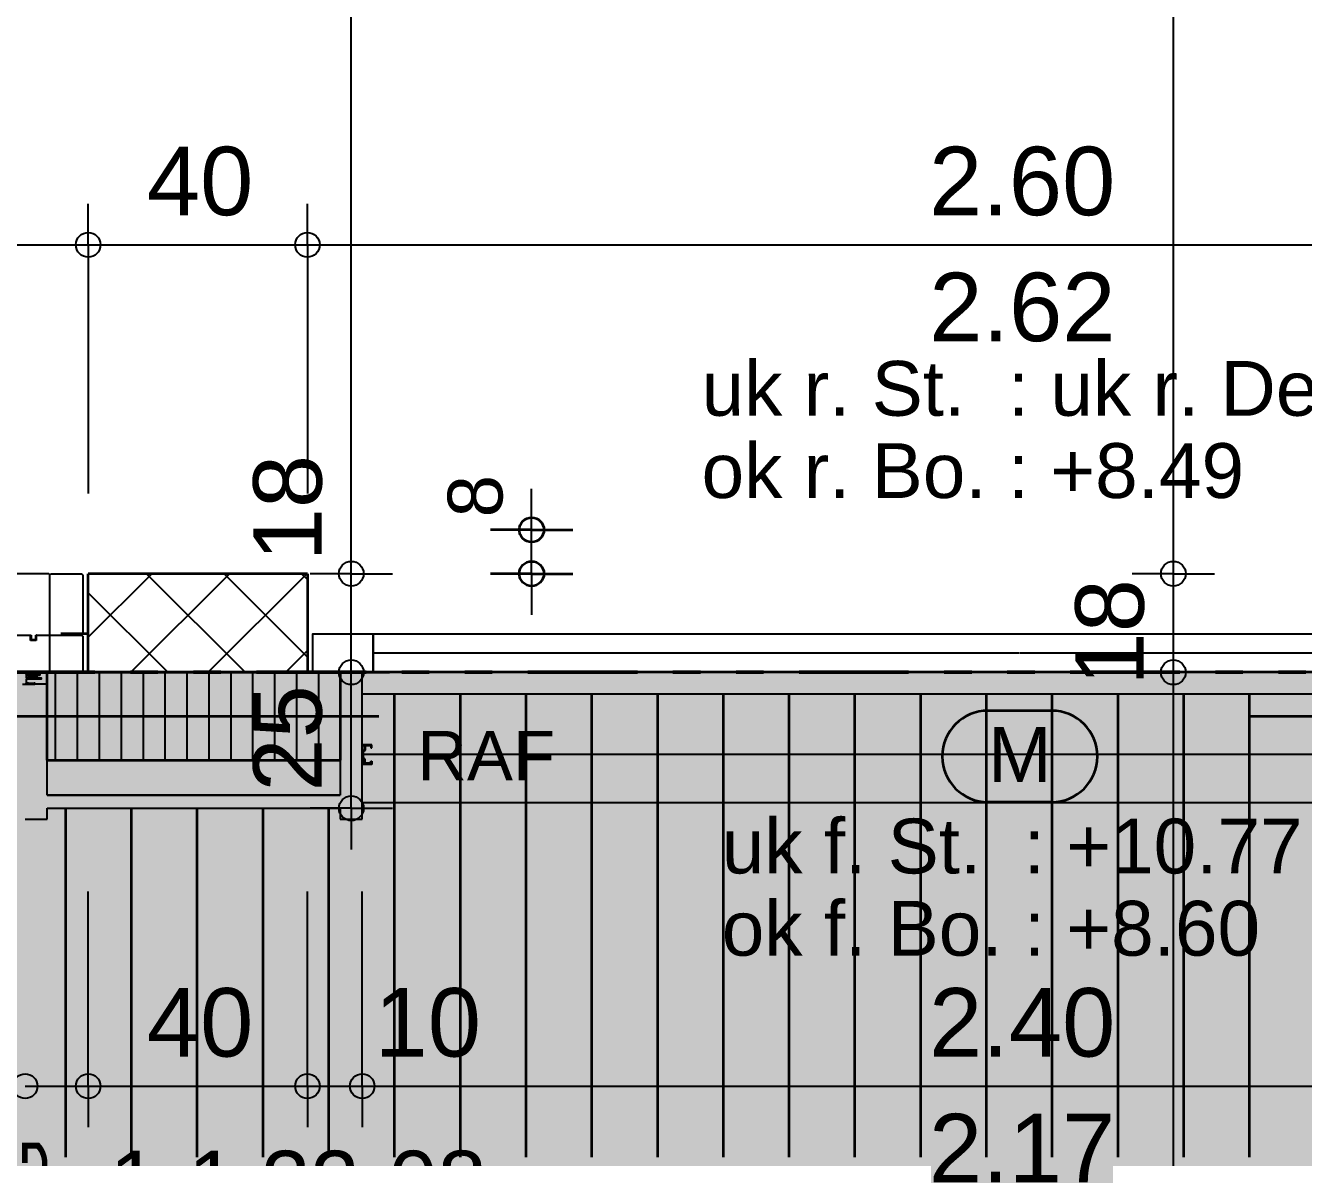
# Model space of a CAD drawing. Header units: centimetres. Extents: x 0.3 to 84.3, y 0.3 to 59.7.
# Drawn here: x 55.771 to 60.435, y 14.344 to 18.474 of the extents above; entities that cross this region are included whole.
import ezdxf

# ---------------------------------------------------------------- set-up
doc = ezdxf.new("R2010")
doc.units = ezdxf.units.CM
for name, pattern in [('AUSGEZOGEN', [0]), ('LINIE_23', [0.79, 0.4, -0.13, 0, -0.13, 0, -0.13]), ('PHANTOM', [63.5, 31.75, -6.35, 6.35, -6.35, 6.35, -6.35]), ('PUNKT', [6.35, 0, -6.35]), ('RAND', [44.45, 12.7, -6.35, 12.7, -6.35, 0, -6.35]), ('VERDECKT', [9.525, 6.35, -3.175])]:
    doc.linetypes.add(name, pattern=pattern)
for name, color, linetype, lineweight in [('Allgemein', 7, 'AUSGEZOGEN', 35), ('Ausbau Raeume', 7, 'AUSGEZOGEN', 35), ('Bauachsen grob', 7, 'RAND', 25), ('Bodenplatte', 7, 'AUSGEZOGEN', 35), ('Daemmung', 7, 'AUSGEZOGEN', 35), ('Deckendaemmung', 7, 'AUSGEZOGEN', 25), ('Fenster', 7, 'AUSGEZOGEN', 35), ('Raumbezeichnung', 7, 'AUSGEZOGEN', 35), ('Rolladen', 7, 'AUSGEZOGEN', 25), ('Text Koten', 7, 'AUSGEZOGEN', 50), ('Text Werkplan Ausfuehrung', 7, 'AUSGEZOGEN', 50), ('Unterkonstruktion', 7, 'AUSGEZOGEN', 35), ('Vermassung Bodenplatte', 180, 'VERDECKT', 50), ('Vorhangbrett', 7, 'AUSGEZOGEN', 25), ('Wand Beton bewehrt', 7, 'AUSGEZOGEN', 35), ('Werkplan- Ausfuehrungsmasse', 7, 'AUSGEZOGEN', 25)]:
    doc.layers.add(name, color=color, linetype=linetype, lineweight=lineweight)
doc.layers.add('Elektro Text', color=7, linetype='AUSGEZOGEN', lineweight=35, true_color=0x656565)
doc.styles.add('ARIAL', font='ARIAL.TTF')

msp = doc.modelspace()

# ---------------------------------------------------------------- hatches: boundary and pattern name
at = {"layer": 'Allgemein', "linetype": 'AUSGEZOGEN', "lineweight": 25}
for points in [[(57, 15.794), (57, 16.114), (56.92, 16.114), (56.92, 15.794), (56.92, 15.714), (56.92, 15.666), (56.92, 15.618), (56.92, 15.578), (57, 15.578), (57, 15.618), (57, 15.666), (57, 15.714)], [(55.85, 15.794), (55.85, 16.0714), (55.77, 16.0714), (55.77, 15.794), (55.77, 15.714), (55.77, 15.666), (55.77, 15.618), (55.77, 15.578), (55.85, 15.578), (55.85, 15.618), (55.85, 15.666), (55.85, 15.714)]]:
    msp.add_hatch(color=32, dxfattribs=at).paths.add_polyline_path(points)
h = msp.add_hatch(color=32, dxfattribs=at)
h.paths.add_polyline_path([(49.56, 15.666), (47.38, 15.666), (47.38, 15.618), (49.56, 15.618)])
h.paths.add_polyline_path([(63.216, 15.618), (63.216, 15.666), (61.88, 15.666), (61.88, 15.618)])
h.paths.add_polyline_path([(56.92, 15.666), (55.85, 15.666), (55.85, 15.618), (56.92, 15.618)])
at = {"layer": 'Bodenplatte', "linetype": 'AUSGEZOGEN', "lineweight": 25, "true_color": 0xe0ffe0}
msp.add_hatch(color=254, dxfattribs=at).paths.add_polyline_path([(31.66, 16.114), (31.66, 15.954), (62.72, 15.954), (62.72, 16.114)])
at = {"layer": 'Deckendaemmung', "linetype": 'AUSGEZOGEN', "lineweight": 25, "true_color": 0xfffddf}
msp.add_hatch(color=7, dxfattribs=at).paths.add_polyline_path([(63.04, 16.114), (47.44, 16.114), (47.44, 11.404), (49.54, 11.404), (49.54, 11.092), (55.87, 11.092), (55.87, 11.404), (56.9, 11.404), (56.9, 11.092), (63.04, 11.092)])

# ---------------------------------------------------------------- linework, layer by layer
at = {"layer": 'Allgemein', "color": 7, "linetype": 'AUSGEZOGEN', "lineweight": 25}
for p, q in [((57, 16.114), (56.92, 16.114)), ((56.92, 16.114), (56.92, 15.794)), ((57, 15.794), (57, 16.114)), ((55.85, 16.0714), (55.77, 16.0714)), ((55.85, 15.794), (55.85, 16.0714)), ((55.85, 15.714), (55.85, 15.794)), ((56.92, 15.794), (56.92, 15.714)), ((57, 15.714), (57, 15.794)), ((55.85, 15.666), (55.85, 15.714)), ((56.92, 15.714), (56.92, 15.666)), ((57, 15.666), (57, 15.714)), ((56.92, 15.666), (55.85, 15.666)), ((57, 15.618), (57, 15.666)), ((55.77, 15.578), (55.85, 15.578)), ((55.85, 15.578), (55.85, 15.618)), ((55.85, 15.618), (56.92, 15.618)), ((56.92, 15.618), (56.92, 15.578)), ((56.92, 15.578), (57, 15.578)), ((57, 15.578), (57, 15.618))]:
    msp.add_line(p, q, dxfattribs=at)
at = {"layer": 'Ausbau Raeume', "color": 254, "linetype": 'AUSGEZOGEN', "lineweight": 35}
for p, q in [((57.1182, 15.7846), (57.1182, 16.034)), ((57.3582, 15.7846), (57.3582, 16.034)), ((57.5982, 15.7846), (57.5982, 16.034)), ((57.8382, 15.7846), (57.8382, 16.034)), ((58.0782, 15.7846), (58.0782, 16.034)), ((58.3182, 15.7846), (58.3182, 16.034)), ((58.5582, 15.7846), (58.5582, 16.034)), ((58.7982, 15.7846), (58.7982, 16.034)), ((59.0382, 15.7846), (59.0382, 16.034)), ((59.2782, 15.7846), (59.2782, 16.034)), ((59.5182, 15.7846), (59.5182, 16.034)), ((59.7582, 15.7846), (59.7582, 16.034)), ((59.9982, 15.7846), (59.9982, 16.034)), ((60.2382, 15.7846), (60.2382, 16.034)), ((57.1182, 15.0646), (57.1182, 15.7832)), ((57.3582, 15.0646), (57.3582, 15.7832)), ((57.5982, 15.0646), (57.5982, 15.7832)), ((57.8382, 15.0646), (57.8382, 15.7832)), ((58.0782, 15.0646), (58.0782, 15.7832)), ((58.3182, 15.0646), (58.3182, 15.7832)), ((58.5582, 15.0646), (58.5582, 15.7832)), ((58.7982, 15.0646), (58.7982, 15.7832)), ((59.0382, 15.0646), (59.0382, 15.7832)), ((59.2782, 15.0646), (59.2782, 15.7832)), ((59.5182, 15.0646), (59.5182, 15.7832)), ((59.7582, 15.0646), (59.7582, 15.7832)), ((59.9982, 15.0646), (59.9982, 15.7832)), ((60.2382, 15.0646), (60.2382, 15.7832)), ((55.9182, 15.0646), (55.9182, 15.618)), ((56.1582, 15.0646), (56.1582, 15.618)), ((56.3982, 15.0646), (56.3982, 15.618)), ((56.6382, 15.0646), (56.6382, 15.618)), ((56.8782, 15.0646), (56.8782, 15.618)), ((55.9182, 14.3446), (55.9182, 15.0632)), ((56.1582, 14.3446), (56.1582, 15.0632)), ((56.3982, 14.3446), (56.3982, 15.0632)), ((56.6382, 14.3446), (56.6382, 15.0632)), ((56.8782, 14.3446), (56.8782, 15.0632)), ((57.1182, 14.3446), (57.1182, 15.0632)), ((57.3582, 14.3446), (57.3582, 15.0632)), ((57.5982, 14.3446), (57.5982, 15.0632)), ((57.8382, 14.3446), (57.8382, 15.0632)), ((58.0782, 14.3446), (58.0782, 15.0632)), ((58.3182, 14.3446), (58.3182, 15.0632)), ((58.5582, 14.3446), (58.5582, 15.0632)), ((58.7982, 14.3446), (58.7982, 15.0632)), ((59.0382, 14.3446), (59.0382, 15.0632)), ((59.2782, 14.3446), (59.2782, 15.0632)), ((59.5182, 14.3446), (59.5182, 15.0632)), ((59.7582, 14.3446), (59.7582, 15.0632)), ((59.9982, 14.3446), (59.9982, 15.0632)), ((60.2382, 14.3446), (60.2382, 15.0632))]:
    msp.add_line(p, q, dxfattribs=at)
at = {"layer": 'Bauachsen grob', "color": 32, "linetype": 'LINIE_23', "lineweight": 50, "true_color": 0xc36e14}
msp.add_line((21.964, 16.114), (72.416, 16.114), dxfattribs=at)
at = {"layer": 'Bodenplatte', "color": 92, "linetype": 'VERDECKT', "lineweight": 35, "true_color": 0x00c600}
for p, q in [((62.72, 16.114), (31.66, 16.114)), ((31.66, 15.954), (62.72, 15.954))]:
    msp.add_line(p, q, dxfattribs=at)
at = {"layer": 'Daemmung', "color": 7, "linetype": 'AUSGEZOGEN', "lineweight": 35}
for p, q in [((55.85, 16.0714), (55.85, 16.114)), ((56, 16.114), (55.85, 16.114)), ((56.8, 16.114), (56, 16.114)), ((56.92, 16.114), (56.8, 16.114)), ((56.92, 16.114), (56.92, 15.794)), ((55.85, 15.794), (55.85, 16.0714)), ((55.85, 15.794), (56.92, 15.794))]:
    msp.add_line(p, q, dxfattribs=at)
at = {"layer": 'Daemmung', "color": 7, "linetype": 'AUSGEZOGEN', "lineweight": 25}
for p, q in [((56.44, 16.114), (56.44, 15.794)), ((56.52, 16.114), (56.52, 15.794)), ((56.6, 16.114), (56.6, 15.794)), ((56.6, 16.114), (56.6, 15.794)), ((56.68, 16.114), (56.68, 15.794)), ((56.76, 16.114), (56.76, 15.794)), ((56.84, 16.114), (56.84, 15.794)), ((56.92, 16.114), (56.92, 15.794)), ((56.92, 16.114), (56.92, 15.794))]:
    msp.add_line(p, q, dxfattribs=at)
for points in [[(55.88, 16.114), (55.88, 15.794), (55.88, 15.794)], [(55.96, 16.114), (55.96, 15.794), (55.96, 15.794)], [(55.96, 16.114), (55.96, 15.794), (55.96, 15.794)], [(56.04, 16.114), (56.04, 15.794), (56.04, 15.794)], [(56.12, 16.114), (56.12, 15.794), (56.12, 15.794)], [(56.2, 16.114), (56.2, 15.794), (56.2, 15.794)], [(56.28, 16.114), (56.28, 15.794), (56.28, 15.794)], [(56.28, 16.114), (56.28, 15.794), (56.28, 15.794)], [(56.36, 16.114), (56.36, 15.794), (56.36, 15.794)]]:
    msp.add_lwpolyline(points, dxfattribs=at)
at = {"layer": 'Elektro Text', "color": 40, "linetype": 'AUSGEZOGEN', "lineweight": 35}
for p, q in [((59.5161, 15.974), (59.2833, 15.974)), ((59.5161, 15.6407), (59.2833, 15.6407))]:
    msp.add_line(p, q, dxfattribs=at)
for centre, start, end in [((59.2833, 15.8073), 90, 270), ((59.5161, 15.8073), 270, 90)]:
    msp.add_arc(centre, 0.1667, start, end, dxfattribs=at)
at = {"layer": 'Fenster', "color": 7, "linetype": 'AUSGEZOGEN', "lineweight": 25}
for p, q in [((55.856, 16.474), (55.728, 16.474)), ((55.86, 16.47), (55.856, 16.474)), ((55.86, 16.47), (55.864, 16.474)), ((55.86, 16.252), (55.86, 16.47)), ((55.864, 16.474), (55.976, 16.474)), ((55.98, 16.47), (55.976, 16.474)), ((55.98, 16.47), (55.98, 16.252)), ((55.726, 16.25), (55.7914, 16.25)), ((55.79, 16.249), (55.789, 16.25)), ((55.79, 16.23), (55.79, 16.249)), ((55.81, 16.23), (55.79, 16.23)), ((55.7914, 16.25), (55.7914, 16.236)), ((55.7914, 16.236), (55.7934, 16.234)), ((55.7934, 16.234), (55.8066, 16.234)), ((55.8066, 16.234), (55.8086, 16.236)), ((55.8086, 16.236), (55.8086, 16.25)), ((55.8086, 16.25), (55.858, 16.25)), ((55.811, 16.25), (55.81, 16.249)), ((55.81, 16.249), (55.81, 16.23)), ((55.86, 16.246), (55.856, 16.25)), ((55.858, 16.25), (55.86, 16.252)), ((55.862, 16.25), (55.86, 16.252)), ((55.86, 16.246), (55.864, 16.25)), ((55.86, 16.116), (55.86, 16.246)), ((55.862, 16.25), (55.978, 16.25)), ((55.98, 16.246), (55.976, 16.25)), ((55.978, 16.25), (55.98, 16.252)), ((55.98, 16.246), (55.98, 16.116)), ((59.399, 16.184), (57.04, 16.184)), ((61.76, 16.184), (59.401, 16.184)), ((55.754, 16.114), (55.858, 16.114)), ((55.7814, 16.1074), (55.7714, 16.1074)), ((55.7756, 16.1136), (55.7736, 16.1136)), ((55.7736, 16.1136), (55.7736, 16.1112)), ((55.7736, 16.1112), (55.7756, 16.1112)), ((55.7781, 16.11), (55.7736, 16.1086)), ((55.7736, 16.1086), (55.7736, 16.1076)), ((55.7736, 16.1086), (55.774, 16.1083)), ((55.7736, 16.1076), (55.774, 16.1076)), ((55.7756, 16.1108), (55.774, 16.1108)), ((55.774, 16.1083), (55.7782, 16.1096)), ((55.774, 16.1076), (55.774, 16.1083)), ((55.778, 16.1086), (55.7743, 16.1074)), ((55.7744, 16.107), (55.7743, 16.1074)), ((55.7744, 16.107), (55.7781, 16.1082)), ((55.7752, 16.0942), (55.7752, 16.1038)), ((55.7752, 16.0754), (55.7752, 16.0894)), ((55.7756, 16.1136), (55.7756, 16.114)), ((55.7756, 16.1136), (55.7846, 16.1136)), ((55.7756, 16.1112), (55.7756, 16.1136)), ((55.7756, 16.1112), (55.7806, 16.1112)), ((55.7756, 16.1112), (55.7756, 16.1108)), ((55.7756, 16.1108), (55.7788, 16.1108)), ((55.7756, 16.1042), (55.7818, 16.1042)), ((55.7806, 16.0938), (55.7756, 16.0938)), ((55.7756, 16.0898), (55.8296, 16.0898)), ((55.778, 16.1086), (55.7781, 16.1082)), ((55.7783, 16.1101), (55.7781, 16.11)), ((55.7781, 16.11), (55.7782, 16.1096)), ((55.7782, 16.1096), (55.7783, 16.1097)), ((55.7782, 16.1096), (55.7782, 16.1087)), ((55.7782, 16.1087), (55.7782, 16.1083)), ((55.7783, 16.1087), (55.7782, 16.1087)), ((55.7782, 16.1083), (55.7783, 16.1083)), ((55.7783, 16.1086), (55.7783, 16.1087)), ((55.7784, 16.1085), (55.7783, 16.1086)), ((55.7783, 16.1083), (55.7783, 16.1082)), ((55.7783, 16.1082), (55.7784, 16.1082)), ((55.7785, 16.1085), (55.7784, 16.1085)), ((55.7784, 16.1082), (55.7785, 16.1082)), ((55.7785, 16.1084), (55.7785, 16.1085)), ((55.7786, 16.1084), (55.7785, 16.1084)), ((55.7785, 16.1083), (55.7785, 16.1084)), ((55.7785, 16.1082), (55.7785, 16.1083)), ((55.7785, 16.1082), (55.7785, 16.1081)), ((55.7785, 16.1081), (55.7785, 16.1082)), ((55.7785, 16.1081), (55.7785, 16.1081)), ((55.7786, 16.108), (55.7785, 16.1081)), ((55.7791, 16.1104), (55.7786, 16.1104)), ((55.7786, 16.1104), (55.7786, 16.1084)), ((55.7786, 16.1084), (55.7806, 16.1084)), ((55.7788, 16.108), (55.7786, 16.108)), ((55.7792, 16.1108), (55.7788, 16.1108)), ((55.7788, 16.108), (55.779, 16.108)), ((55.7788, 16.108), (55.7788, 16.108)), ((55.7806, 16.108), (55.779, 16.108)), ((55.7791, 16.1104), (55.7794, 16.1105)), ((55.7797, 16.1109), (55.7792, 16.1108)), ((55.7794, 16.1105), (55.7798, 16.1107)), ((55.7801, 16.1111), (55.7797, 16.1109)), ((55.7798, 16.1107), (55.7802, 16.1109)), ((55.7806, 16.1112), (55.7801, 16.1111)), ((55.7802, 16.1109), (55.7806, 16.1112)), ((55.7806, 16.1084), (55.7806, 16.1112)), ((55.7806, 16.108), (55.7806, 16.1084)), ((55.7846, 16.1084), (55.7806, 16.1084)), ((55.7806, 16.108), (55.7846, 16.108)), ((55.7807, 16.1038), (55.7806, 16.1036)), ((55.7806, 16.1036), (55.781, 16.1034)), ((55.7806, 16.1036), (55.781, 16.1034)), ((55.7807, 16.1038), (55.7811, 16.1037)), ((55.7808, 16.1014), (55.7811, 16.1017)), ((55.7808, 16.1015), (55.7811, 16.1017)), ((55.7808, 16.1014), (55.7826, 16.0986)), ((55.781, 16.1034), (55.7811, 16.1037)), ((55.7836, 16.1041), (55.7811, 16.1041)), ((55.7811, 16.1037), (55.7811, 16.1041)), ((55.7811, 16.1037), (55.7836, 16.1037)), ((55.7829, 16.0988), (55.7811, 16.1017)), ((55.7821, 16.1043), (55.7827, 16.1049)), ((55.7826, 16.0986), (55.7829, 16.0988)), ((55.8053, 16.0928), (55.7826, 16.0928)), ((55.7827, 16.0985), (55.783, 16.0987)), ((55.783, 16.1056), (55.783, 16.1058)), ((55.7836, 16.1041), (55.7836, 16.1037)), ((55.7837, 16.0968), (55.784, 16.097)), ((55.7842, 16.108), (55.7842, 16.1062)), ((55.7842, 16.1062), (55.788, 16.1062)), ((55.7842, 16.1061), (55.7842, 16.1062)), ((55.7842, 16.1062), (55.7842, 16.1062)), ((55.788, 16.1061), (55.7842, 16.1061)), ((55.7842, 16.106), (55.7842, 16.1061)), ((55.7842, 16.1061), (55.7842, 16.1061)), ((55.7854, 16.1056), (55.7842, 16.106)), ((55.7846, 16.1136), (55.7846, 16.114)), ((55.7846, 16.1136), (55.7849, 16.1136)), ((55.7846, 16.1136), (55.7846, 16.1084)), ((55.7846, 16.108), (55.7846, 16.1084)), ((55.7846, 16.1084), (55.7849, 16.1084)), ((55.7846, 16.108), (55.8034, 16.108)), ((55.7849, 16.1084), (55.7849, 16.1136)), ((55.7849, 16.1136), (55.8031, 16.1136)), ((55.8031, 16.1084), (55.7849, 16.1084)), ((55.7855, 16.1025), (55.7851, 16.1024)), ((55.7851, 16.1024), (55.786, 16.0984)), ((55.7854, 16.1056), (55.788, 16.1056)), ((55.788, 16.1056), (55.7855, 16.1056)), ((55.7864, 16.0984), (55.7855, 16.1025)), ((55.7864, 16.0984), (55.786, 16.0984)), ((55.7869, 16.0939), (55.787, 16.0943)), ((55.7875, 16.0938), (55.7875, 16.0942)), ((55.8005, 16.0942), (55.7875, 16.0942)), ((55.7875, 16.0938), (55.8005, 16.0938)), ((55.7882, 16.0944), (55.7876, 16.0938)), ((55.788, 16.108), (55.788, 16.0986)), ((55.788, 16.0986), (55.7884, 16.0986)), ((55.7882, 16.0966), (55.7998, 16.0966)), ((55.7882, 16.0966), (55.7882, 16.0944)), ((55.7998, 16.0944), (55.7882, 16.0944)), ((55.7884, 16.0986), (55.7884, 16.108)), ((55.7994, 16.097), (55.7886, 16.097)), ((55.7912, 16.114), (55.7912, 16.097)), ((55.7968, 16.114), (55.7968, 16.097)), ((55.7996, 16.108), (55.7996, 16.0986)), ((55.8, 16.0986), (55.7996, 16.0986)), ((55.7998, 16.0966), (55.7998, 16.0944)), ((55.7998, 16.0944), (55.8004, 16.0938)), ((55.8, 16.0986), (55.8, 16.108)), ((55.8, 16.1062), (55.8037, 16.1062)), ((55.8037, 16.1061), (55.8, 16.1061)), ((55.8, 16.1056), (55.8026, 16.1056)), ((55.8025, 16.1056), (55.8, 16.1056)), ((55.8005, 16.0938), (55.8005, 16.0942)), ((55.8011, 16.0939), (55.801, 16.0943)), ((55.8025, 16.1025), (55.8016, 16.0984)), ((55.8016, 16.0984), (55.802, 16.0984)), ((55.802, 16.0984), (55.8029, 16.1024)), ((55.8025, 16.1025), (55.8029, 16.1024)), ((55.8026, 16.1056), (55.8037, 16.106)), ((55.8031, 16.1136), (55.8034, 16.1136)), ((55.8031, 16.1136), (55.8031, 16.1084)), ((55.8031, 16.1084), (55.8034, 16.1084)), ((55.8034, 16.114), (55.8034, 16.1136)), ((55.8034, 16.1084), (55.8034, 16.1136)), ((55.8034, 16.1136), (55.8124, 16.1136)), ((55.8034, 16.108), (55.8034, 16.1084)), ((55.8074, 16.1084), (55.8034, 16.1084)), ((55.8034, 16.108), (55.8074, 16.108)), ((55.8037, 16.108), (55.8037, 16.1062)), ((55.8037, 16.1062), (55.8037, 16.1062)), ((55.8037, 16.1062), (55.8037, 16.1061)), ((55.8037, 16.1061), (55.8037, 16.106)), ((55.8037, 16.1061), (55.8037, 16.1061)), ((55.8043, 16.0968), (55.804, 16.097)), ((55.8069, 16.1041), (55.8044, 16.1041)), ((55.8044, 16.1041), (55.8044, 16.1037)), ((55.8044, 16.1037), (55.8069, 16.1037)), ((55.805, 16.1058), (55.805, 16.1056)), ((55.8053, 16.0985), (55.805, 16.0987)), ((55.8069, 16.1017), (55.8051, 16.0988)), ((55.8054, 16.0986), (55.8051, 16.0988)), ((55.8053, 16.1049), (55.8059, 16.1043)), ((55.8054, 16.0986), (55.8072, 16.1014)), ((55.8062, 16.1042), (55.8112, 16.1042)), ((55.8244, 16.1074), (55.8066, 16.1074)), ((55.8069, 16.1041), (55.8069, 16.1037)), ((55.8069, 16.1037), (55.8073, 16.1038)), ((55.8069, 16.1037), (55.807, 16.1034)), ((55.8073, 16.1015), (55.8069, 16.1017)), ((55.8072, 16.1014), (55.8069, 16.1017)), ((55.8074, 16.1036), (55.807, 16.1034)), ((55.8074, 16.1036), (55.807, 16.1034)), ((55.8074, 16.1036), (55.8073, 16.1038)), ((55.8074, 16.1112), (55.8074, 16.1084)), ((55.8074, 16.1112), (55.8124, 16.1112)), ((55.8074, 16.1112), (55.8078, 16.1109)), ((55.8079, 16.1111), (55.8074, 16.1112)), ((55.8074, 16.108), (55.8074, 16.1084)), ((55.8074, 16.1084), (55.8094, 16.1084)), ((55.809, 16.108), (55.8074, 16.108)), ((55.8112, 16.0938), (55.8074, 16.0938)), ((55.8078, 16.1109), (55.8082, 16.1107)), ((55.8083, 16.1109), (55.8079, 16.1111)), ((55.8082, 16.1107), (55.8086, 16.1105)), ((55.8088, 16.1108), (55.8083, 16.1109)), ((55.8086, 16.1105), (55.8089, 16.1104)), ((55.8092, 16.1108), (55.8088, 16.1108)), ((55.8094, 16.1104), (55.8089, 16.1104)), ((55.809, 16.108), (55.8092, 16.108)), ((55.8092, 16.1108), (55.8124, 16.1108)), ((55.8093, 16.108), (55.8092, 16.108)), ((55.8094, 16.108), (55.8093, 16.108)), ((55.8094, 16.1084), (55.8094, 16.1104)), ((55.8095, 16.1084), (55.8094, 16.1084)), ((55.8095, 16.1081), (55.8094, 16.108)), ((55.8096, 16.1085), (55.8095, 16.1084)), ((55.8095, 16.1084), (55.8095, 16.1083)), ((55.8095, 16.1083), (55.8095, 16.1082)), ((55.8095, 16.1081), (55.8096, 16.1082)), ((55.8095, 16.1082), (55.8095, 16.1081)), ((55.8097, 16.1086), (55.8096, 16.1085)), ((55.8096, 16.1082), (55.8097, 16.1082)), ((55.8099, 16.11), (55.8097, 16.1101)), ((55.8097, 16.1097), (55.8098, 16.1096)), ((55.8098, 16.1087), (55.8097, 16.1087)), ((55.8097, 16.1087), (55.8097, 16.1086)), ((55.8097, 16.1082), (55.8097, 16.1083)), ((55.8097, 16.1083), (55.8098, 16.1083)), ((55.8099, 16.11), (55.8098, 16.1096)), ((55.8098, 16.1087), (55.8098, 16.1096)), ((55.8098, 16.1096), (55.814, 16.1083)), ((55.8098, 16.1083), (55.8098, 16.1087)), ((55.8144, 16.1086), (55.8099, 16.11)), ((55.8099, 16.1082), (55.81, 16.1086)), ((55.8099, 16.1082), (55.8136, 16.107)), ((55.8137, 16.1074), (55.81, 16.1086)), ((55.8116, 16.1038), (55.8116, 16.0942)), ((55.8124, 16.1136), (55.8124, 16.114)), ((55.8124, 16.1136), (55.8124, 16.1112)), ((55.8144, 16.1136), (55.8124, 16.1136)), ((55.8124, 16.1112), (55.8124, 16.1108)), ((55.8124, 16.1112), (55.8144, 16.1112)), ((55.814, 16.1108), (55.8124, 16.1108)), ((55.8136, 16.107), (55.8137, 16.1074)), ((55.8144, 16.1086), (55.814, 16.1083)), ((55.814, 16.1083), (55.814, 16.1076)), ((55.8144, 16.1076), (55.814, 16.1076)), ((55.8144, 16.1112), (55.8144, 16.1136)), ((55.8144, 16.1076), (55.8144, 16.1086)), ((55.8148, 16.0926), (55.8148, 16.1046)), ((55.8152, 16.105), (55.822, 16.105)), ((55.8272, 16.0922), (55.8152, 16.0922)), ((55.8224, 16.1046), (55.8224, 16.1041)), ((55.823, 16.1038), (55.8238, 16.1042)), ((55.8248, 16.1059), (55.8248, 16.107)), ((55.8276, 16.0931), (55.8276, 16.0926)), ((55.829, 16.093), (55.8282, 16.0934)), ((55.83, 16.0902), (55.83, 16.0913)), ((55.858, 16.114), (55.86, 16.116)), ((55.862, 16.114), (55.86, 16.116)), ((55.978, 16.114), (55.862, 16.114)), ((55.978, 16.114), (55.98, 16.116)), ((55.7604, 16.0714), (55.8056, 16.0714)), ((55.7812, 16.075), (55.7756, 16.075)), ((55.8032, 16.0738), (55.783, 16.0738)), ((55.8036, 16.0747), (55.8036, 16.0742)), ((55.805, 16.0746), (55.8042, 16.075)), ((55.806, 16.0718), (55.806, 16.0729)), ((61.8, 16.034), (57, 16.034))]:
    msp.add_line(p, q, dxfattribs=at)
for points in [[(57.04, 16.114), (56.82, 16.114), (56.82, 16.254), (57.04, 16.254), (57.04, 16.114)], [(61.76, 16.114), (57.04, 16.114), (57.04, 16.254), (61.76, 16.254), (61.76, 16.114)]]:
    msp.add_lwpolyline(points, dxfattribs=at)
for centre, radius, start, end in [((55.7714, 16.107), 0.0004, 89.9999, 179.9999), ((55.774, 16.1136), 0.0004, 89.9999, 179.9999), ((55.774, 16.1112), 0.0004, 179.9999, 269.9999), ((55.7742, 16.1076), 0.0006, 179.9999, 288.015), ((55.7742, 16.1076), 0.0002, 179.9999, 288.015), ((55.7756, 16.1038), 0.0004, 89.9999, 179.9999), ((55.7756, 16.0942), 0.0004, 179.9999, 269.9999), ((55.7756, 16.0894), 0.0004, 89.9999, 179.9999), ((55.7782, 16.1079), 0.0008, 91.8718, 108.015), ((55.7782, 16.1079), 0.0004, 91.8718, 108.015), ((55.7782, 16.1104), 0.0004, 359.9999, 89.9999), ((55.7782, 16.1105), 0.0004, 288.015, 353.5018), ((55.779, 16.1084), 0.0004, 179.9999, 269.9999), ((55.7828, 16.1027), 0.0024, 159.2788, 211.2355), ((55.7787, 16.1043), 0.002, 339.2788, 339.589), ((55.7806, 16.0922), 0.0016, 37.9798, 89.9999), ((55.7811, 16.1037), 0.0004, 89.9999, 159.589), ((55.7828, 16.1027), 0.002, 159.2788, 211.2355), ((55.7825, 16.1025), 0.002, 211.2355, 212.4999), ((55.7787, 16.1043), 0.0024, 339.2788, 339.589), ((55.7825, 16.1025), 0.0016, 211.2355, 212.4999), ((55.7814, 16.1058), 0.0016, 359.9999, 89.9999), ((55.7818, 16.1046), 0.0004, 269.9999, 314.9999), ((55.7826, 16.0938), 0.001, 217.9798, 269.9999), ((55.7843, 16.0997), 0.002, 212.4999, 217.1946), ((55.782, 16.1056), 0.001, 314.9999, 359.9999), ((55.776, 16.0934), 0.0084, 24.0501, 37.1946), ((55.7843, 16.0997), 0.0016, 212.4999, 217.1946), ((55.776, 16.0934), 0.0088, 24.0501, 37.1946), ((55.7836, 16.1021), 0.002, 11.4999, 89.9999), ((55.7836, 16.1021), 0.0016, 11.4999, 89.9999), ((55.7886, 16.099), 0.0054, 204.0501, 251.484), ((55.7886, 16.099), 0.005, 204.0501, 251.484), ((55.7855, 16.1058), 0.0002, 249.9999, 269.9999), ((55.7872, 16.0986), 0.00123, 191.4999, 359.9999), ((55.7872, 16.0986), 0.000831, 191.4999, 359.9999), ((55.7875, 16.0958), 0.002, 251.484, 269.9999), ((55.7875, 16.0958), 0.0016, 251.484, 269.9999), ((55.7886, 16.0966), 0.0004, 89.9999, 179.9999), ((55.7994, 16.0966), 0.0004, 359.9999, 89.9999), ((55.8008, 16.0986), 0.00123, 179.9999, 348.4999), ((55.8008, 16.0986), 0.00083, 179.9999, 348.4999), ((55.8005, 16.0958), 0.0016, 269.9999, 288.5148), ((55.8005, 16.0958), 0.002, 269.9999, 288.5148), ((55.7994, 16.099), 0.005, 288.5148, 335.9497), ((55.7994, 16.099), 0.0054, 288.5148, 335.9497), ((55.8025, 16.1058), 0.0002, 269.9999, 289.9999), ((55.8044, 16.1021), 0.002, 89.9999, 168.4999), ((55.8044, 16.1021), 0.0016, 89.9999, 168.4999), ((55.812, 16.0934), 0.0088, 142.8406, 155.9497), ((55.812, 16.0934), 0.0084, 142.8406, 155.9497), ((55.8066, 16.1058), 0.0016, 89.9999, 179.9999), ((55.806, 16.1056), 0.001, 179.9999, 224.9999), ((55.8037, 16.0997), 0.0016, 322.8406, 327.4999), ((55.8037, 16.0997), 0.002, 322.8406, 327.4999), ((55.8053, 16.0938), 0.001, 269.9999, 322.02), ((55.8062, 16.1046), 0.0004, 224.9999, 269.9999), ((55.8074, 16.0922), 0.0016, 89.9999, 142.02), ((55.8069, 16.1037), 0.0004, 20.4024, 89.9999), ((55.8052, 16.1027), 0.002, 330.6313, 20.7188), ((55.8055, 16.1025), 0.0016, 327.4999, 330.6313), ((55.8093, 16.1043), 0.0024, 200.4024, 200.7188), ((55.8055, 16.1025), 0.002, 327.4999, 330.6313), ((55.8052, 16.1027), 0.0024, 330.6313, 20.7188), ((55.8093, 16.1043), 0.002, 200.4024, 200.7188), ((55.809, 16.1084), 0.0004, 269.9999, 359.9999), ((55.8098, 16.1104), 0.0004, 89.9999, 179.9999), ((55.8098, 16.1105), 0.0004, 186.498, 251.9848), ((55.8098, 16.1079), 0.0008, 71.9848, 88.128), ((55.8098, 16.1079), 0.0004, 71.9848, 88.128), ((55.8112, 16.1038), 0.0004, 359.9999, 89.9999), ((55.8112, 16.0942), 0.0004, 269.9999, 359.9999), ((55.8138, 16.1076), 0.0006, 251.9848, 359.9999), ((55.8138, 16.1076), 0.0002, 251.9848, 359.9999), ((55.814, 16.1136), 0.0004, 359.9999, 89.9999), ((55.814, 16.1112), 0.0004, 269.9999, 359.9999), ((55.8152, 16.1046), 0.0004, 89.9999, 179.9999), ((55.8152, 16.0926), 0.0004, 179.9999, 269.9999), ((55.822, 16.1046), 0.0004, 359.9999, 89.9999), ((55.8228, 16.1041), 0.0004, 179.9999, 299.9999), ((55.8228, 16.1059), 0.002, 299.9999, 359.9999), ((55.8244, 16.107), 0.0004, 359.9999, 89.9999), ((55.8272, 16.0926), 0.0004, 269.9999, 359.9999), ((55.828, 16.0931), 0.0004, 59.9999, 179.9999), ((55.828, 16.0913), 0.002, 359.9999, 59.9999), ((55.8296, 16.0902), 0.0004, 269.9999, 359.9999), ((55.7756, 16.0754), 0.0004, 179.9999, 269.9999), ((55.7812, 16.0734), 0.0016, 23.5781, 89.9999), ((55.783, 16.0742), 0.0004, 203.5781, 269.9999), ((55.8032, 16.0742), 0.0004, 269.9999, 359.9999), ((55.804, 16.0747), 0.0004, 59.9999, 179.9999), ((55.804, 16.0729), 0.002, 359.9999, 59.9999), ((55.8056, 16.0718), 0.0004, 269.9999, 359.9999)]:
    msp.add_arc(centre, radius, start, end, dxfattribs=at)
for centre, major_axis, ratio, start_param, end_param in [((55.7782, 16.1105), (0, -0.0008), 0.5, 0.314423, 1.495278), ((55.7784, 16.1097), (-0.000124, 0.00038), 0.295461, 6.283185, 7.758188), ((55.7788, 16.1104), (0, 0.0004), 0.745356, 4.712389, 6.283185), ((55.7846, 16.1136), (0, 0.0004), 0.906094, 4.712389, 6.283185), ((55.7846, 16.1084), (0, -0.0004), 0.906094, 6.283185, 7.853982), ((55.8034, 16.1136), (0, 0.0004), 0.906094, 6.283185, 7.853982), ((55.8034, 16.1084), (0, -0.0004), 0.906094, 4.712389, 6.283185), ((55.8092, 16.1104), (0, 0.0004), 0.745356, 6.283185, 7.853982), ((55.8098, 16.1105), (0, -0.0008), 0.5, 4.787908, 5.968762), ((55.8096, 16.1097), (0.000124, 0.00038), 0.295461, 4.808182, 6.283185)]:
    msp.add_ellipse(centre, major_axis=major_axis, ratio=ratio, start_param=start_param, end_param=end_param, dxfattribs=at)
at = {"layer": 'Rolladen', "color": 7, "linetype": 'AUSGEZOGEN', "lineweight": 25}
for p, q in [((57.007, 15.832), (57, 15.825)), ((57, 15.803), (57, 15.825)), ((57, 15.809), (57, 15.819)), ((57, 15.808), (57, 15.809)), ((57.001, 15.846), (57.001, 15.85)), ((57.035, 15.85), (57.001, 15.85)), ((57.007, 15.846), (57.001, 15.846)), ((57.011, 15.8303), (57.004, 15.8233)), ((57.004, 15.8233), (57.004, 15.8047)), ((57.007, 15.846), (57.007, 15.832)), ((57.011, 15.846), (57.011, 15.8303)), ((57.031, 15.846), (57.011, 15.846)), ((57.031, 15.846), (57.031, 15.838)), ((57.031, 15.838), (57.035, 15.838)), ((57.035, 15.838), (57.035, 15.85)), ((57.007, 15.796), (57, 15.803)), ((57.007, 15.782), (57.001, 15.782)), ((57.001, 15.778), (57.001, 15.782)), ((57.035, 15.778), (57.001, 15.778)), ((57.011, 15.7977), (57.004, 15.8047)), ((57.007, 15.782), (57.007, 15.796)), ((57.011, 15.782), (57.011, 15.7977)), ((57.031, 15.782), (57.011, 15.782)), ((57.031, 15.79), (57.035, 15.79)), ((57.031, 15.782), (57.031, 15.79)), ((57.035, 15.79), (57.035, 15.778))]:
    msp.add_line(p, q, dxfattribs=at)
at = {"layer": 'Rolladen', "color": 7, "linetype": 'PHANTOM', "lineweight": 25}
for p, q in [((61.8, 15.814), (57, 15.814)), ((61.8, 15.638), (57, 15.638))]:
    msp.add_line(p, q, dxfattribs=at)
at = {"layer": 'Unterkonstruktion', "color": 7, "linetype": 'AUSGEZOGEN', "lineweight": 25}
for p, q in [((55.85, 15.714), (55.85, 15.794)), ((56.92, 15.794), (55.85, 15.794)), ((56.92, 15.794), (56.92, 15.714)), ((55.85, 15.666), (55.85, 15.714)), ((56.92, 15.714), (56.92, 15.666)), ((55.85, 15.666), (56.92, 15.666))]:
    msp.add_line(p, q, dxfattribs=at)
at = {"layer": 'Vorhangbrett', "color": 191, "linetype": 'AUSGEZOGEN', "lineweight": 25, "true_color": 0xbe96ea}
for p, q in [((57.6181, 16.634), (57.6181, 16.784)), ((57.6181, 16.474), (57.6181, 16.634)), ((57.6181, 16.474), (57.6181, 16.324))]:
    msp.add_line(p, q, dxfattribs=at)
at = {"layer": 'Vorhangbrett', "color": 191, "linetype": 'PUNKT', "lineweight": 25, "true_color": 0xbe96ea}
msp.add_line((48.85, 16.634), (62.37, 16.634), dxfattribs=at)
at = {"layer": 'Vorhangbrett', "color": 191, "linetype": 'AUSGEZOGEN', "lineweight": 35, "true_color": 0xbe96ea}
for p, q in [((57.6181, 16.634), (57.4681, 16.634)), ((57.6181, 16.634), (57.7681, 16.634)), ((57.6181, 16.474), (57.4681, 16.474)), ((57.6181, 16.474), (57.7681, 16.474))]:
    msp.add_line(p, q, dxfattribs=at)
for centre in [(57.6181, 16.634), (57.6181, 16.474)]:
    msp.add_circle(centre, 0.045, dxfattribs=at)
at = {"layer": 'Wand Beton bewehrt', "color": 7, "linetype": 'AUSGEZOGEN', "lineweight": 35}
for p, q in [((56, 16.254), (56, 16.474)), ((56.8, 16.474), (56, 16.474)), ((56.8, 16.474), (56.8, 16.254)), ((56, 16.114), (56, 16.254)), ((56.8, 16.254), (56.8, 16.114)), ((56, 16.114), (56.8, 16.114))]:
    msp.add_line(p, q, dxfattribs=at)
at = {"layer": 'Wand Beton bewehrt', "color": 7, "linetype": 'AUSGEZOGEN', "lineweight": 25}
for p, q in [((56.29, 16.114), (56, 16.404)), ((56.7208, 16.114), (56.8, 16.1932)), ((56.0072, 16.114), (56, 16.1212))]:
    msp.add_line(p, q, dxfattribs=at)
at = {"layer": 'Wand Beton bewehrt', "color": 180, "linetype": 'PUNKT', "lineweight": 35}
for p, q in [((56, 16.254), (49.41, 16.254)), ((56, 16.114), (56, 16.254)), ((62, 16.254), (56.8, 16.254)), ((56.8, 16.254), (56.8, 16.114)), ((55.77, 16.114), (55.85, 16.114)), ((55.85, 16.114), (56, 16.114)), ((56.8, 16.114), (56.92, 16.114)), ((56.92, 16.114), (57, 16.114)), ((57, 16.114), (61.8, 16.114))]:
    msp.add_line(p, q, dxfattribs=at)
at = {"layer": 'Wand Beton bewehrt', "color": 7, "linetype": 'AUSGEZOGEN', "lineweight": 25}
for points in [[(56, 16.2417), (56.2323, 16.474), (56.2323, 16.474), (56.2323, 16.474), (56.2323, 16.474)], [(56.1551, 16.114), (56.5151, 16.474), (56.5151, 16.474), (56.5151, 16.474), (56.5151, 16.474)], [(56.5728, 16.114), (56.2128, 16.474), (56.2128, 16.474), (56.2128, 16.474), (56.2128, 16.474)], [(56.438, 16.114), (56.798, 16.474), (56.798, 16.474), (56.798, 16.474), (56.798, 16.474)], [(56.8, 16.1697), (56.4957, 16.474), (56.4957, 16.474), (56.4957, 16.474), (56.4957, 16.474)], [(56.8, 16.4525), (56.7785, 16.474), (56.7785, 16.474), (56.7785, 16.474), (56.7785, 16.474)]]:
    msp.add_lwpolyline(points, dxfattribs=at)
at = {"layer": 'Werkplan- Ausfuehrungsmasse', "color": 7, "linetype": 'AUSGEZOGEN', "lineweight": 25}
for p, q in [((59.96, 16.474), (59.96, 25.054)), ((56, 17.674), (56, 17.824)), ((56.8, 17.674), (56.8, 17.824)), ((49.41, 17.674), (56, 17.674)), ((56, 17.674), (56, 17.524)), ((56, 17.674), (56.8, 17.674)), ((56.8, 17.674), (56.8, 17.524)), ((56.8, 17.674), (62, 17.674)), ((56.96, 16.474), (56.81, 16.474)), ((56.96, 16.474), (57.11, 16.474)), ((56.96, 16.474), (56.96, 16.474)), ((56.96, 16.114), (56.96, 16.474)), ((59.96, 16.474), (59.81, 16.474)), ((59.96, 16.474), (60.11, 16.474)), ((59.96, 16.474), (59.96, 16.474)), ((59.96, 16.114), (59.96, 16.474)), ((56.96, 16.114), (56.81, 16.114)), ((56.96, 16.114), (57.11, 16.114)), ((56.96, 16.114), (56.96, 16.114)), ((56.96, 15.618), (56.96, 16.114)), ((59.96, 16.114), (59.81, 16.114)), ((59.96, 16.114), (60.11, 16.114)), ((59.96, 16.114), (59.96, 16.114)), ((59.96, 11.564), (59.96, 16.114)), ((56.96, 15.618), (56.81, 15.618)), ((56.96, 15.618), (57.11, 15.618)), ((56.96, 15.618), (56.96, 15.618)), ((56.96, 15.618), (56.96, 15.468)), ((56, 14.604), (56, 14.754)), ((56.8, 14.604), (56.8, 14.754)), ((57, 14.604), (57, 14.754)), ((55.77, 14.604), (56, 14.604)), ((56, 14.604), (56, 14.454)), ((56, 14.604), (56.8, 14.604)), ((56.8, 14.604), (56.8, 14.454)), ((56.8, 14.604), (57, 14.604)), ((57, 14.604), (57, 14.454)), ((57, 14.604), (61.8, 14.604))]:
    msp.add_line(p, q, dxfattribs=at)
for points in [[(56.96, 16.474), (56.96, 18.1548), (56.96, 18.1548), (56.96, 24.214)], [(56, 17.674), (56, 17.3265), (56, 17.3265), (56, 16.7669)], [(56.8, 17.674), (56.8, 17.3134), (56.8, 17.3134), (56.8, 16.7669)], [(56, 14.604), (56, 14.6665), (56, 14.6665), (56, 14.6665), (56, 14.6665), (56, 14.6665), (56, 14.6665), (56, 14.6665), (56, 14.6665), (56, 14.6665), (56, 14.6665), (56, 14.6665), (56, 14.6665), (56, 14.6665), (56, 14.6665), (56, 15.314)], [(56.8, 14.604), (56.8, 14.6665), (56.8, 14.6665), (56.8, 14.6665), (56.8, 14.6665), (56.8, 14.6665), (56.8, 14.6665), (56.8, 14.6665), (56.8, 14.6665), (56.8, 14.6665), (56.8, 14.6665), (56.8, 14.6665), (56.8, 14.6665), (56.8, 15.314)], [(57, 14.604), (57, 14.6665), (57, 14.6665), (57, 14.6665), (57, 14.6665), (57, 14.6665), (57, 14.6665), (57, 14.6665), (57, 14.6665), (57, 14.6665), (57, 14.6665), (57, 14.6665), (57, 14.6665), (57, 15.314)]]:
    msp.add_lwpolyline(points, dxfattribs=at)
for centre in [(56, 17.674), (56.8, 17.674), (56.96, 16.474), (59.96, 16.474), (56.96, 16.114), (59.96, 16.114), (56.96, 15.618), (55.77, 14.604), (56, 14.604), (56.8, 14.604), (57, 14.604)]:
    msp.add_circle(centre, 0.045, dxfattribs=at)

# ---------------------------------------------------------------- texts
at = {"layer": 'Elektro Text', "color": 40, "linetype": 'AUSGEZOGEN', "lineweight": 35, "insert": (59.2833, 15.714), "char_height": 0.2, "width": 0.1, "attachment_point": 7, "style": 'ARIAL'}
msp.add_mtext('M', dxfattribs=at)
at = {"layer": 'Raumbezeichnung', "color": 7, "linetype": 'AUSGEZOGEN', "lineweight": 50, "insert": (56.0784, 14.135), "char_height": 0.23, "width": 0.115, "attachment_point": 7, "style": 'ARIAL'}
msp.add_mtext('1-1.32-08', dxfattribs=at)
at = {"layer": 'Text Koten', "color": 7, "linetype": 'AUSGEZOGEN', "lineweight": 35, "char_height": 0.2, "width": 0.1, "attachment_point": 7, "style": 'ARIAL'}
for s, insert in [('uk\\~r.\\~St.\\~\\~:\\~uk\\~r.\\~De.', (58.2383, 17.0473)), ('ok\\~r.\\~Bo.\\~:\\~+8.49', (58.2383, 16.7473)), ('uk\\~f.\\~St.\\~\\~:\\~+10.77', (58.312, 15.3773)), ('ok\\~f.\\~Bo.\\~:\\~+8.60', (58.312, 15.0773))]:
    msp.add_mtext(s, dxfattribs=dict(at, insert=insert))
at = {"layer": 'Text Werkplan Ausfuehrung', "color": 7, "linetype": 'AUSGEZOGEN', "lineweight": 35, "insert": (57.2006, 15.72), "char_height": 0.18, "width": 0.09, "attachment_point": 7, "style": 'ARIAL'}
msp.add_mtext('RAF', dxfattribs=at)
at = {"layer": 'Vermassung Bodenplatte', "color": 92, "linetype": 'AUSGEZOGEN', "lineweight": 35, "true_color": 0x00c600, "insert": (55.9032, 12.3616), "char_height": 0.18, "width": 0.09, "attachment_point": 7, "rotation": 90, "style": 'ARIAL'}
msp.add_mtext('Balkonplatte\\~3.OG', dxfattribs=at)
at = {"layer": 'Vorhangbrett', "color": 191, "linetype": 'AUSGEZOGEN', "lineweight": 35, "true_color": 0xbe96ea, "insert": (57.5147, 16.679), "char_height": 0.2, "width": 0.1, "attachment_point": 7, "rotation": 90, "style": 'ARIAL'}
msp.add_mtext('8', dxfattribs=at)
at = {"layer": 'Werkplan- Ausfuehrungsmasse', "color": 7, "linetype": 'AUSGEZOGEN', "lineweight": 50, "char_height": 0.25, "width": 0.125, "attachment_point": 7, "style": 'ARIAL'}
for s, insert in [('40', (56.2141, 17.7783)), ('2.60', (59.0685, 17.7783)), ('2.62', (59.0693, 17.3187)), ('40', (56.2141, 14.7083)), ('10', (57.045, 14.7083)), ('2.40', (59.0685, 14.7083)), ('2.17', (59.0681, 14.253))]:
    msp.add_mtext(s, dxfattribs=dict(at, insert=insert))
at = {"layer": 'Werkplan- Ausfuehrungsmasse', "color": 7, "linetype": 'AUSGEZOGEN', "lineweight": 50, "char_height": 0.25, "width": 0.125, "attachment_point": 7, "rotation": 90, "style": 'ARIAL'}
for s, insert in [('18', (56.8557, 16.519)), ('18', (59.8557, 16.0659)), ('25', (56.8557, 15.6788))]:
    msp.add_mtext(s, dxfattribs=dict(at, insert=insert))

doc.saveas('drawing.dxf')
